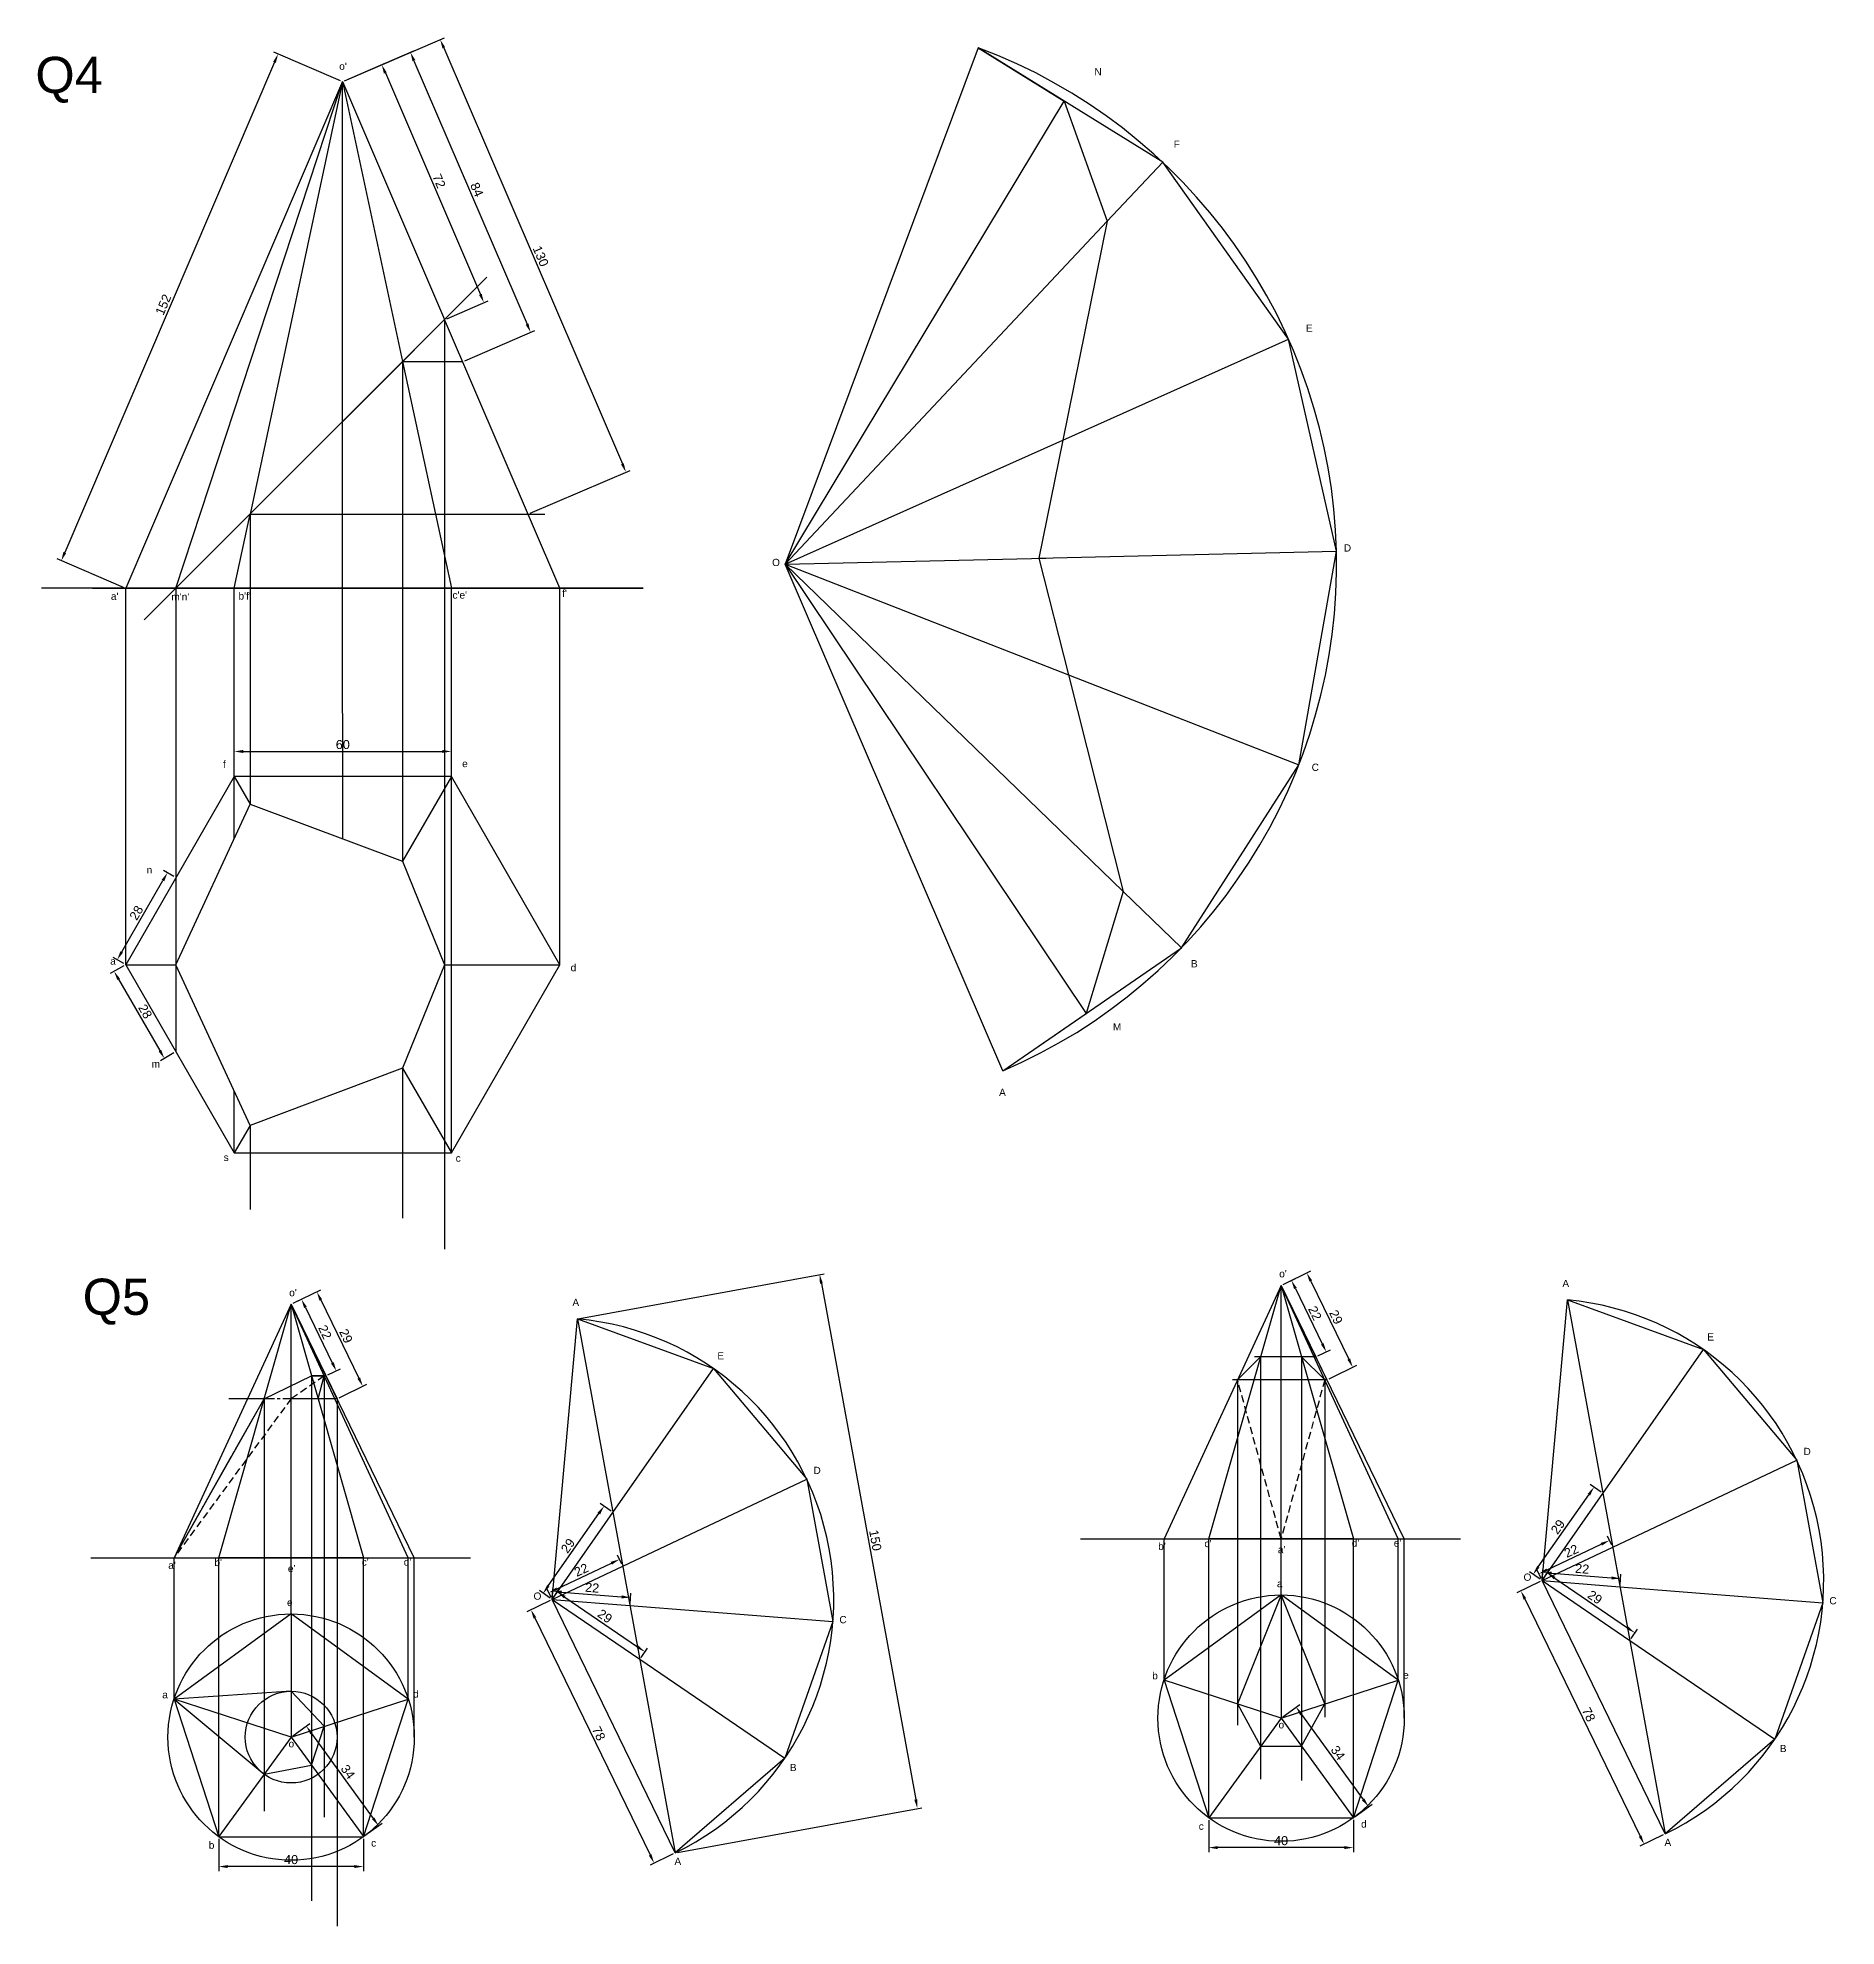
# Model space of a CAD drawing. Header units: millimetres. Extents: x 137 to 7220, y 7466 to 9893.
# Drawn here: x 4106 to 4603, y 8471 to 8993 of the extents above; entities that cross this region are included whole.
import ezdxf

# ---------------------------------------------------------------- set-up
doc = ezdxf.new("R2010")
doc.units = ezdxf.units.MM
doc.header["$PDMODE"] = 35
doc.header["$PDSIZE"] = 3
doc.linetypes.add('JIS_02_2.0', pattern=[3, 2, -1])
doc.linetypes.add('JIS_08_15', pattern=[17.25, 15, -0.75, 0.75, -0.75])
for name, color, linetype in [('Dimensions', 1, 'Continuous'), ('Hidden Line', 50, 'JIS_02_2.0'), ('Projection', 140, 'Continuous'), ('Reference', 4, 'JIS_08_15'), ('Text', 7, 'Continuous')]:
    doc.layers.add(name, color=color, linetype=linetype)
doc.layers.add('Object', color=7, linetype='Continuous', lineweight=30)
doc.styles.get("Standard").update_dxf_attribs({"font": 'arial.ttf'})
doc.dimstyles.new('ISO-25', dxfattribs={"dimtxt": 2.5, "dimasz": 2.5, "dimexe": 1.25, "dimexo": 0.625, "dimtad": 1, "dimdec": 0, "dimtxsty": 'Standard', "dimcen": 2.5, "dimadec": 0, "dimazin": 0, "dimtfac": 1, "dimtdec": 0, "dimtmove": 0, "dimatfit": 3, "dimfxl": 1, "dimarcsym": 0})

# ---------------------------------------------------------------- blocks, each defined once
blk = doc.blocks.new('*D1112')
at = {"layer": 'Defpoints', "color": 0, "transparency": 16777216}
for p in [(4190, 8981.05), (4229.1, 8919.95), (4218.23, 8915.28)]:
    blk.add_point(p, dxfattribs=at)
at = {"layer": 'Dimensions', "color": 0, "lineweight": -2, "transparency": 16777216}
for p, q in [((4190.57, 8981.29), (4202.01, 8986.21)), ((4201.85, 8983.42), (4228.11, 8922.25)), ((4218.81, 8915.53), (4230.24, 8920.44))]:
    blk.add_line(p, q, dxfattribs=at)
at = {"layer": 'Dimensions', "color": 0, "transparency": 16777216}
for points in [[(4202.23, 8983.58), (4201.46, 8983.25), (4200.86, 8985.71)], [(4228.49, 8922.41), (4227.73, 8922.08), (4229.1, 8919.95)]]:
    blk.add_solid(points, dxfattribs=at)
at = {"layer": 'Dimensions', "color": 0, "transparency": 16777216, "insert": (4216.71, 8953.57), "char_height": 2.5, "attachment_point": 5, "rotation": 293.236}
blk.add_mtext('72', dxfattribs=at)
blk = doc.blocks.new('*D1113')
at = {"layer": 'Defpoints', "color": 0, "transparency": 16777216}
for p in [(4190, 8981.05), (4241.99, 8911.75), (4223.21, 8903.69)]:
    blk.add_point(p, dxfattribs=at)
at = {"layer": 'Dimensions', "color": 0, "lineweight": -2, "transparency": 16777216}
for p, q in [((4190.57, 8981.29), (4209.93, 8989.6)), ((4209.76, 8986.81), (4241.01, 8914.05)), ((4223.79, 8903.93), (4243.14, 8912.24))]:
    blk.add_line(p, q, dxfattribs=at)
at = {"layer": 'Dimensions', "color": 0, "transparency": 16777216}
for points in [[(4210.15, 8986.98), (4209.38, 8986.65), (4208.78, 8989.11)], [(4241.39, 8914.21), (4240.62, 8913.88), (4241.99, 8911.75)]]:
    blk.add_solid(points, dxfattribs=at)
at = {"layer": 'Dimensions', "color": 0, "transparency": 16777216, "insert": (4227.13, 8951.18), "char_height": 2.5, "attachment_point": 5, "rotation": 293.236}
blk.add_mtext('84', dxfattribs=at)
blk = doc.blocks.new('*D1039')
at = {"layer": 'Defpoints', "color": 0, "transparency": 16777216}
for p in [(4190, 8981.05), (4268.34, 8873.13), (4241.31, 8861.53)]:
    blk.add_point(p, dxfattribs=at)
at = {"layer": 'Dimensions', "color": 0, "lineweight": -2, "transparency": 16777216}
for p, q in [((4190.57, 8981.29), (4218.17, 8993.14)), ((4218.01, 8990.35), (4267.35, 8875.43)), ((4241.88, 8861.78), (4269.48, 8873.63))]:
    blk.add_line(p, q, dxfattribs=at)
at = {"layer": 'Dimensions', "color": 0, "transparency": 16777216}
for points in [[(4218.39, 8990.52), (4217.62, 8990.19), (4217.02, 8992.65)], [(4267.73, 8875.59), (4266.97, 8875.27), (4268.34, 8873.13)]]:
    blk.add_solid(points, dxfattribs=at)
at = {"layer": 'Dimensions', "color": 0, "transparency": 16777216, "insert": (4244.78, 8932.81), "char_height": 2.5, "attachment_point": 5, "rotation": 293.236}
blk.add_mtext('130', dxfattribs=at)
blk = doc.blocks.new('*D1114')
at = {"layer": 'Defpoints', "color": 0, "transparency": 16777216}
for p in [(4190, 8981.05), (4112.31, 8848.66), (4130.1, 8841.05)]:
    blk.add_point(p, dxfattribs=at)
at = {"layer": 'Dimensions', "color": 0, "lineweight": -2, "transparency": 16777216}
for p, q in [((4171.22, 8986.36), (4113.3, 8850.96)), ((4189.42, 8981.29), (4171.06, 8989.15)), ((4129.53, 8841.29), (4111.17, 8849.15))]:
    blk.add_line(p, q, dxfattribs=at)
at = {"layer": 'Dimensions', "color": 0, "transparency": 16777216}
for points in [[(4170.84, 8986.52), (4171.61, 8986.2), (4172.21, 8988.66)], [(4112.91, 8851.12), (4113.68, 8850.79), (4112.31, 8848.66)]]:
    blk.add_solid(points, dxfattribs=at)
at = {"layer": 'Dimensions', "color": 0, "transparency": 16777216, "insert": (4140.51, 8919.41), "char_height": 2.5, "attachment_point": 5, "rotation": 66.8388}
blk.add_mtext('152', dxfattribs=at)
blk = doc.blocks.new('*D1115')
at = {"layer": 'Defpoints', "color": 0, "transparency": 16777216}
for p in [(4141.65, 8762.47), (4144, 8761.12), (4130.1, 8737.06)]:
    blk.add_point(p, dxfattribs=at)
at = {"layer": 'Dimensions', "color": 0, "lineweight": -2, "transparency": 16777216}
for p, q in [((4129.01, 8740.58), (4140.4, 8760.31)), ((4143.45, 8761.43), (4140.57, 8763.1)), ((4129.56, 8737.37), (4126.67, 8739.04))]:
    blk.add_line(p, q, dxfattribs=at)
at = {"layer": 'Dimensions', "color": 0, "transparency": 16777216}
for points in [[(4140.04, 8760.52), (4140.76, 8760.1), (4141.65, 8762.47)], [(4128.65, 8740.79), (4129.37, 8740.37), (4127.76, 8738.41)]]:
    blk.add_solid(points, dxfattribs=at)
at = {"layer": 'Dimensions', "color": 0, "transparency": 16777216, "insert": (4133.06, 8751.39), "char_height": 2.5, "attachment_point": 5, "rotation": 60}
blk.add_mtext('28', dxfattribs=at)
blk = doc.blocks.new('*D1116')
at = {"layer": 'Defpoints', "color": 0, "transparency": 16777216}
for p in [(4130.1, 8737.06), (4140.8, 8711.15), (4144, 8713)]:
    blk.add_point(p, dxfattribs=at)
at = {"layer": 'Dimensions', "color": 0, "lineweight": -2, "transparency": 16777216}
for p, q in [((4129.56, 8736.74), (4125.82, 8734.58)), ((4128.15, 8733.04), (4139.55, 8713.31)), ((4143.45, 8712.68), (4139.71, 8710.52))]:
    blk.add_line(p, q, dxfattribs=at)
at = {"layer": 'Dimensions', "color": 0, "transparency": 16777216}
for points in [[(4128.51, 8733.25), (4127.79, 8732.84), (4126.9, 8735.21)], [(4139.91, 8713.52), (4139.18, 8713.1), (4140.8, 8711.15)]]:
    blk.add_solid(points, dxfattribs=at)
at = {"layer": 'Dimensions', "color": 0, "transparency": 16777216, "insert": (4135.5, 8724.13), "char_height": 2.5, "attachment_point": 5, "rotation": 300}
blk.add_mtext('28', dxfattribs=at)
blk = doc.blocks.new('*D1117')
at = {"layer": 'Defpoints', "color": 0, "transparency": 16777216}
for p in [(4262.27, 8587.45), (4264.74, 8585.72), (4247.93, 8561.68)]:
    blk.add_point(p, dxfattribs=at)
at = {"layer": 'Dimensions', "color": 0, "lineweight": -2, "transparency": 16777216}
for p, q in [((4264.22, 8586.08), (4261.25, 8588.17)), ((4246.89, 8565.45), (4260.84, 8585.4)), ((4247.42, 8562.04), (4244.44, 8564.12))]:
    blk.add_line(p, q, dxfattribs=at)
at = {"layer": 'Dimensions', "color": 0, "transparency": 16777216}
for points in [[(4260.5, 8585.64), (4261.18, 8585.16), (4262.27, 8587.45)], [(4246.55, 8565.69), (4247.23, 8565.21), (4245.46, 8563.4)]]:
    blk.add_solid(points, dxfattribs=at)
at = {"layer": 'Dimensions', "color": 0, "transparency": 16777216, "insert": (4252.31, 8576.52), "char_height": 2.5, "attachment_point": 5, "rotation": 55.044}
blk.add_mtext('29', dxfattribs=at)
blk = doc.blocks.new('*D1118')
at = {"layer": 'Defpoints', "color": 0, "transparency": 16777216}
for p in [(4266.57, 8572.77), (4267.45, 8570.89), (4247.93, 8561.68)]:
    blk.add_point(p, dxfattribs=at)
at = {"layer": 'Dimensions', "color": 0, "lineweight": -2, "transparency": 16777216}
for p, q in [((4267.19, 8571.46), (4266.03, 8573.9)), ((4249.3, 8564.62), (4264.3, 8571.7)), ((4247.66, 8562.24), (4246.51, 8564.69))]:
    blk.add_line(p, q, dxfattribs=at)
at = {"layer": 'Dimensions', "color": 0, "transparency": 16777216}
for points in [[(4264.13, 8572.08), (4264.48, 8571.33), (4266.57, 8572.77)], [(4249.12, 8565), (4249.48, 8564.25), (4247.04, 8563.56)]]:
    blk.add_solid(points, dxfattribs=at)
at = {"layer": 'Dimensions', "color": 0, "transparency": 16777216, "insert": (4256, 8569.86), "char_height": 2.5, "attachment_point": 5, "rotation": 25.264}
blk.add_mtext('22', dxfattribs=at)
blk = doc.blocks.new('*D1040')
at = {"layer": 'Defpoints', "color": 0, "transparency": 16777216}
for p in [(4269.63, 8562.21), (4247.93, 8561.68), (4269.45, 8559.98)]:
    blk.add_point(p, dxfattribs=at)
at = {"layer": 'Dimensions', "color": 0, "lineweight": -2, "transparency": 16777216}
for p, q in [((4247.98, 8562.3), (4248.2, 8565.15)), ((4250.6, 8563.71), (4267.13, 8562.4)), ((4269.5, 8560.6), (4269.72, 8563.45))]:
    blk.add_line(p, q, dxfattribs=at)
at = {"layer": 'Dimensions', "color": 0, "transparency": 16777216}
for points in [[(4250.63, 8564.12), (4250.56, 8563.29), (4248.1, 8563.91)], [(4267.17, 8562.82), (4267.1, 8561.99), (4269.63, 8562.21)]]:
    blk.add_solid(points, dxfattribs=at)
at = {"layer": 'Dimensions', "color": 0, "transparency": 16777216, "insert": (4259.01, 8564.93), "char_height": 2.5, "attachment_point": 5, "rotation": 355.4839}
blk.add_mtext('22', dxfattribs=at)
blk = doc.blocks.new('*D1119')
at = {"layer": 'Defpoints', "color": 0, "transparency": 16777216}
for p in [(4247.93, 8561.68), (4273.58, 8547.22), (4272.17, 8545.15)]:
    blk.add_point(p, dxfattribs=at)
at = {"layer": 'Dimensions', "color": 0, "lineweight": -2, "transparency": 16777216}
for p, q in [((4248.28, 8562.2), (4250.05, 8564.79)), ((4251.41, 8562.35), (4271.52, 8548.63)), ((4272.52, 8545.66), (4274.29, 8548.26))]:
    blk.add_line(p, q, dxfattribs=at)
at = {"layer": 'Dimensions', "color": 0, "transparency": 16777216}
for points in [[(4251.64, 8562.69), (4251.18, 8562), (4249.34, 8563.76)], [(4271.75, 8548.98), (4271.28, 8548.29), (4273.58, 8547.22)]]:
    blk.add_solid(points, dxfattribs=at)
at = {"layer": 'Dimensions', "color": 0, "transparency": 16777216, "insert": (4262.53, 8557.06), "char_height": 2.5, "attachment_point": 5, "rotation": 325.7038}
blk.add_mtext('29', dxfattribs=at)
blk = doc.blocks.new('*D1120')
at = {"layer": 'Defpoints', "color": 0, "transparency": 16777216}
for p in [(4247.93, 8561.68), (4276.11, 8488.84), (4281.95, 8491.68)]:
    blk.add_point(p, dxfattribs=at)
at = {"layer": 'Dimensions', "color": 0, "lineweight": -2, "transparency": 16777216}
for p, q in [((4247.37, 8561.41), (4240.96, 8558.29)), ((4243.18, 8556.59), (4275.02, 8491.09)), ((4281.39, 8491.41), (4274.99, 8488.29))]:
    blk.add_line(p, q, dxfattribs=at)
at = {"layer": 'Dimensions', "color": 0, "transparency": 16777216}
for points in [[(4243.55, 8556.77), (4242.8, 8556.41), (4242.09, 8558.84)], [(4275.39, 8491.27), (4274.65, 8490.91), (4276.11, 8488.84)]]:
    blk.add_solid(points, dxfattribs=at)
at = {"layer": 'Dimensions', "color": 0, "transparency": 16777216, "insert": (4260.81, 8524.67), "char_height": 2.5, "attachment_point": 5, "rotation": 295.9237}
blk.add_mtext('78', dxfattribs=at)
blk = doc.blocks.new('*D1088')
at = {"layer": 'Defpoints', "color": 0, "transparency": 16777216}
for p in [(4220.1, 8795.97), (4160.1, 8789.02), (4220.1, 8789.02)]:
    blk.add_point(p, dxfattribs=at)
at = {"layer": 'Dimensions', "color": 0, "lineweight": -2, "transparency": 16777216}
for p, q in [((4160.1, 8789.64), (4160.1, 8797.22)), ((4220.1, 8789.64), (4220.1, 8797.22)), ((4162.6, 8795.97), (4217.6, 8795.97))]:
    blk.add_line(p, q, dxfattribs=at)
at = {"layer": 'Dimensions', "color": 0, "transparency": 16777216}
for points in [[(4162.6, 8796.39), (4162.6, 8795.55), (4160.1, 8795.97)], [(4217.6, 8796.39), (4217.6, 8795.55), (4220.1, 8795.97)]]:
    blk.add_solid(points, dxfattribs=at)
at = {"layer": 'Dimensions', "color": 0, "transparency": 16777216, "insert": (4190.1, 8797.87), "char_height": 2.5, "attachment_point": 5}
blk.add_mtext('60', dxfattribs=at)
blk = doc.blocks.new('*D1089')
at = {"layer": 'Defpoints', "color": 0, "transparency": 16777216}
for p in [(4155.82, 8496.13), (4195.81, 8496.15), (4155.82, 8487.89)]:
    blk.add_point(p, dxfattribs=at)
at = {"layer": 'Dimensions', "color": 0, "lineweight": -2, "transparency": 16777216}
for p, q in [((4155.82, 8495.51), (4155.82, 8486.64)), ((4195.81, 8495.53), (4195.81, 8486.64)), ((4193.31, 8487.89), (4158.32, 8487.89))]:
    blk.add_line(p, q, dxfattribs=at)
at = {"layer": 'Dimensions', "color": 0, "transparency": 16777216}
for points in [[(4158.32, 8488.31), (4158.32, 8487.48), (4155.82, 8487.89)], [(4193.31, 8488.31), (4193.31, 8487.48), (4195.81, 8487.89)]]:
    blk.add_solid(points, dxfattribs=at)
at = {"layer": 'Dimensions', "color": 0, "transparency": 16777216, "insert": (4175.81, 8489.8), "char_height": 2.5, "attachment_point": 5}
blk.add_mtext('40', dxfattribs=at)
blk = doc.blocks.new('*D1090')
at = {"layer": 'Defpoints', "color": 0, "transparency": 16777216}
for p in [(4175.82, 8523.66), (4199.97, 8499.18), (4195.81, 8496.15)]:
    blk.add_point(p, dxfattribs=at)
at = {"layer": 'Dimensions', "color": 0, "lineweight": -2, "transparency": 16777216}
for p, q in [((4176.33, 8524.03), (4180.99, 8527.42)), ((4181.45, 8524.66), (4198.5, 8501.2)), ((4196.31, 8496.52), (4200.98, 8499.91))]:
    blk.add_line(p, q, dxfattribs=at)
at = {"layer": 'Dimensions', "color": 0, "transparency": 16777216}
for points in [[(4181.79, 8524.91), (4181.12, 8524.42), (4179.98, 8526.69)], [(4198.84, 8501.45), (4198.16, 8500.96), (4199.97, 8499.18)]]:
    blk.add_solid(points, dxfattribs=at)
at = {"layer": 'Dimensions', "color": 0, "transparency": 16777216, "insert": (4191.51, 8514.05), "char_height": 2.5, "attachment_point": 5, "rotation": 306}
blk.add_mtext('34', dxfattribs=at)
blk = doc.blocks.new('*D1091')
at = {"layer": 'Defpoints', "color": 0, "transparency": 16777216}
for p in [(4175.82, 8643.23), (4188.3, 8624.83), (4185.44, 8623.44)]:
    blk.add_point(p, dxfattribs=at)
at = {"layer": 'Dimensions', "color": 0, "lineweight": -2, "transparency": 16777216}
for p, q in [((4176.38, 8643.5), (4179.8, 8645.16)), ((4179.77, 8642.37), (4187.2, 8627.08)), ((4186, 8623.71), (4189.42, 8625.38))]:
    blk.add_line(p, q, dxfattribs=at)
at = {"layer": 'Dimensions', "color": 0, "transparency": 16777216}
for points in [[(4180.15, 8642.55), (4179.4, 8642.18), (4178.68, 8644.61)], [(4187.58, 8627.26), (4186.83, 8626.89), (4188.3, 8624.83)]]:
    blk.add_solid(points, dxfattribs=at)
at = {"layer": 'Dimensions', "color": 0, "transparency": 16777216, "insert": (4185.18, 8635.54), "char_height": 2.5, "attachment_point": 5, "rotation": 295.9237}
blk.add_mtext('22', dxfattribs=at)
blk = doc.blocks.new('*D1092')
at = {"layer": 'Defpoints', "color": 0, "transparency": 16777216}
for p in [(4175.82, 8643.23), (4195.6, 8620.6), (4188.5, 8617.14)]:
    blk.add_point(p, dxfattribs=at)
at = {"layer": 'Dimensions', "color": 0, "lineweight": -2, "transparency": 16777216}
for p, q in [((4176.38, 8643.5), (4184.05, 8647.22)), ((4184.01, 8644.43), (4194.51, 8622.84)), ((4189.06, 8617.42), (4196.72, 8621.14))]:
    blk.add_line(p, q, dxfattribs=at)
at = {"layer": 'Dimensions', "color": 0, "transparency": 16777216}
for points in [[(4184.39, 8644.61), (4183.64, 8644.25), (4182.92, 8646.68)], [(4194.88, 8623.03), (4194.13, 8622.66), (4195.6, 8620.6)]]:
    blk.add_solid(points, dxfattribs=at)
at = {"layer": 'Dimensions', "color": 0, "transparency": 16777216, "insert": (4190.97, 8634.47), "char_height": 2.5, "attachment_point": 5, "rotation": 295.9237}
blk.add_mtext('29', dxfattribs=at)
blk = doc.blocks.new('*D1075')
at = {"layer": 'Defpoints', "color": 0, "transparency": 16777216}
for p in [(4535.83, 8592.68), (4538.29, 8590.96), (4521.48, 8566.91)]:
    blk.add_point(p, dxfattribs=at)
at = {"layer": 'Dimensions', "color": 0, "lineweight": -2, "transparency": 16777216}
for p, q in [((4537.78, 8591.32), (4534.8, 8593.4)), ((4520.45, 8570.69), (4534.39, 8590.63)), ((4520.97, 8567.27), (4517.99, 8569.35))]:
    blk.add_line(p, q, dxfattribs=at)
at = {"layer": 'Dimensions', "color": 0, "transparency": 16777216}
for points in [[(4534.05, 8590.87), (4534.74, 8590.39), (4535.83, 8592.68)], [(4520.11, 8570.92), (4520.79, 8570.45), (4519.02, 8568.64)]]:
    blk.add_solid(points, dxfattribs=at)
at = {"layer": 'Dimensions', "color": 0, "transparency": 16777216, "insert": (4525.86, 8581.75), "char_height": 2.5, "attachment_point": 5, "rotation": 55.044}
blk.add_mtext('29', dxfattribs=at)
blk = doc.blocks.new('*D1076')
at = {"layer": 'Defpoints', "color": 0, "transparency": 16777216}
for p in [(4540.12, 8578), (4541.01, 8576.13), (4521.48, 8566.91)]:
    blk.add_point(p, dxfattribs=at)
at = {"layer": 'Dimensions', "color": 0, "lineweight": -2, "transparency": 16777216}
for p, q in [((4540.74, 8576.69), (4539.59, 8579.13)), ((4522.86, 8569.86), (4537.86, 8576.94)), ((4521.22, 8567.48), (4520.06, 8569.92))]:
    blk.add_line(p, q, dxfattribs=at)
at = {"layer": 'Dimensions', "color": 0, "transparency": 16777216}
for points in [[(4537.68, 8577.31), (4538.04, 8576.56), (4540.12, 8578)], [(4522.68, 8570.23), (4523.04, 8569.48), (4520.6, 8568.79)]]:
    blk.add_solid(points, dxfattribs=at)
at = {"layer": 'Dimensions', "color": 0, "transparency": 16777216, "insert": (4529.56, 8575.1), "char_height": 2.5, "attachment_point": 5, "rotation": 25.264}
blk.add_mtext('22', dxfattribs=at)
blk = doc.blocks.new('*D1036')
at = {"layer": 'Defpoints', "color": 0, "transparency": 16777216}
for p in [(4543.18, 8567.44), (4521.48, 8566.91), (4543.01, 8565.21)]:
    blk.add_point(p, dxfattribs=at)
at = {"layer": 'Dimensions', "color": 0, "lineweight": -2, "transparency": 16777216}
for p, q in [((4521.53, 8567.53), (4521.76, 8570.38)), ((4524.15, 8568.94), (4540.69, 8567.64)), ((4543.06, 8565.83), (4543.28, 8568.68))]:
    blk.add_line(p, q, dxfattribs=at)
at = {"layer": 'Dimensions', "color": 0, "transparency": 16777216}
for points in [[(4524.18, 8569.36), (4524.12, 8568.53), (4521.66, 8569.14)], [(4540.72, 8568.05), (4540.66, 8567.22), (4543.18, 8567.44)]]:
    blk.add_solid(points, dxfattribs=at)
at = {"layer": 'Dimensions', "color": 0, "transparency": 16777216, "insert": (4532.57, 8570.16), "char_height": 2.5, "attachment_point": 5, "rotation": 355.4839}
blk.add_mtext('22', dxfattribs=at)
blk = doc.blocks.new('*D1077')
at = {"layer": 'Defpoints', "color": 0, "transparency": 16777216}
for p in [(4521.48, 8566.91), (4547.14, 8552.46), (4545.72, 8550.38)]:
    blk.add_point(p, dxfattribs=at)
at = {"layer": 'Dimensions', "color": 0, "lineweight": -2, "transparency": 16777216}
for p, q in [((4521.84, 8567.43), (4523.61, 8570.02)), ((4524.97, 8567.58), (4545.07, 8553.87)), ((4546.07, 8550.9), (4547.84, 8553.49))]:
    blk.add_line(p, q, dxfattribs=at)
at = {"layer": 'Dimensions', "color": 0, "transparency": 16777216}
for points in [[(4525.2, 8567.93), (4524.73, 8567.24), (4522.9, 8568.99)], [(4545.31, 8554.21), (4544.84, 8553.52), (4547.14, 8552.46)]]:
    blk.add_solid(points, dxfattribs=at)
at = {"layer": 'Dimensions', "color": 0, "transparency": 16777216, "insert": (4536.09, 8562.29), "char_height": 2.5, "attachment_point": 5, "rotation": 325.7038}
blk.add_mtext('29', dxfattribs=at)
blk = doc.blocks.new('*D1078')
at = {"layer": 'Defpoints', "color": 0, "transparency": 16777216}
for p in [(4521.48, 8566.91), (4549.67, 8494.07), (4555.51, 8496.91)]:
    blk.add_point(p, dxfattribs=at)
at = {"layer": 'Dimensions', "color": 0, "lineweight": -2, "transparency": 16777216}
for p, q in [((4520.92, 8566.64), (4514.52, 8563.53)), ((4516.74, 8561.82), (4548.58, 8496.32)), ((4554.95, 8496.64), (4548.54, 8493.53))]:
    blk.add_line(p, q, dxfattribs=at)
at = {"layer": 'Dimensions', "color": 0, "transparency": 16777216}
for points in [[(4517.11, 8562.01), (4516.36, 8561.64), (4515.64, 8564.07)], [(4548.95, 8496.5), (4548.2, 8496.14), (4549.67, 8494.07)]]:
    blk.add_solid(points, dxfattribs=at)
at = {"layer": 'Dimensions', "color": 0, "transparency": 16777216, "insert": (4534.37, 8529.9), "char_height": 2.5, "attachment_point": 5, "rotation": 295.9237}
blk.add_mtext('78', dxfattribs=at)
blk = doc.blocks.new('*D1079')
at = {"layer": 'Defpoints', "color": 0, "transparency": 16777216}
for p in [(4429.38, 8501.37), (4469.36, 8501.39), (4429.38, 8493.13)]:
    blk.add_point(p, dxfattribs=at)
at = {"layer": 'Dimensions', "color": 0, "lineweight": -2, "transparency": 16777216}
for p, q in [((4429.38, 8500.74), (4429.38, 8491.88)), ((4469.36, 8500.76), (4469.36, 8491.88)), ((4466.86, 8493.13), (4431.88, 8493.13))]:
    blk.add_line(p, q, dxfattribs=at)
at = {"layer": 'Dimensions', "color": 0, "transparency": 16777216}
for points in [[(4431.88, 8493.54), (4431.88, 8492.71), (4429.38, 8493.13)], [(4466.86, 8493.54), (4466.86, 8492.71), (4469.36, 8493.13)]]:
    blk.add_solid(points, dxfattribs=at)
at = {"layer": 'Dimensions', "color": 0, "transparency": 16777216, "insert": (4449.37, 8495.03), "char_height": 2.5, "attachment_point": 5}
blk.add_mtext('40', dxfattribs=at)
blk = doc.blocks.new('*D1080')
at = {"layer": 'Defpoints', "color": 0, "transparency": 16777216}
for p in [(4449.38, 8528.89), (4473.52, 8504.41), (4469.36, 8501.39)]:
    blk.add_point(p, dxfattribs=at)
at = {"layer": 'Dimensions', "color": 0, "lineweight": -2, "transparency": 16777216}
for p, q in [((4449.88, 8529.26), (4454.55, 8532.65)), ((4455.01, 8529.9), (4472.06, 8506.43)), ((4469.87, 8501.75), (4474.54, 8505.15))]:
    blk.add_line(p, q, dxfattribs=at)
at = {"layer": 'Dimensions', "color": 0, "transparency": 16777216}
for points in [[(4455.35, 8530.14), (4454.67, 8529.65), (4453.54, 8531.92)], [(4472.39, 8506.68), (4471.72, 8506.19), (4473.52, 8504.41)]]:
    blk.add_solid(points, dxfattribs=at)
at = {"layer": 'Dimensions', "color": 0, "transparency": 16777216, "insert": (4465.07, 8519.28), "char_height": 2.5, "attachment_point": 5, "rotation": 306}
blk.add_mtext('34', dxfattribs=at)
blk = doc.blocks.new('*D1081')
at = {"layer": 'Defpoints', "color": 0, "transparency": 16777216}
for p in [(4449.38, 8648.46), (4461.85, 8630.06), (4458.99, 8628.67)]:
    blk.add_point(p, dxfattribs=at)
at = {"layer": 'Dimensions', "color": 0, "lineweight": -2, "transparency": 16777216}
for p, q in [((4449.94, 8648.73), (4453.36, 8650.39)), ((4453.33, 8647.6), (4460.76, 8632.31)), ((4459.56, 8628.95), (4462.98, 8630.61))]:
    blk.add_line(p, q, dxfattribs=at)
at = {"layer": 'Dimensions', "color": 0, "transparency": 16777216}
for points in [[(4453.7, 8647.78), (4452.95, 8647.42), (4452.23, 8649.85)], [(4461.13, 8632.49), (4460.38, 8632.13), (4461.85, 8630.06)]]:
    blk.add_solid(points, dxfattribs=at)
at = {"layer": 'Dimensions', "color": 0, "transparency": 16777216, "insert": (4458.73, 8640.78), "char_height": 2.5, "attachment_point": 5, "rotation": 295.9237}
blk.add_mtext('22', dxfattribs=at)
blk = doc.blocks.new('*D1037')
at = {"layer": 'Defpoints', "color": 0, "transparency": 16777216}
for p in [(4449.38, 8648.46), (4469.16, 8625.83), (4462.05, 8622.38)]:
    blk.add_point(p, dxfattribs=at)
at = {"layer": 'Dimensions', "color": 0, "lineweight": -2, "transparency": 16777216}
for p, q in [((4449.94, 8648.73), (4457.6, 8652.46)), ((4457.57, 8649.66), (4468.06, 8628.08)), ((4462.62, 8622.65), (4470.28, 8626.38))]:
    blk.add_line(p, q, dxfattribs=at)
at = {"layer": 'Dimensions', "color": 0, "transparency": 16777216}
for points in [[(4457.95, 8649.84), (4457.2, 8649.48), (4456.48, 8651.91)], [(4468.44, 8628.26), (4467.69, 8627.9), (4469.16, 8625.83)]]:
    blk.add_solid(points, dxfattribs=at)
at = {"layer": 'Dimensions', "color": 0, "transparency": 16777216, "insert": (4464.53, 8639.7), "char_height": 2.5, "attachment_point": 5, "rotation": 295.9237}
blk.add_mtext('29', dxfattribs=at)
blk = doc.blocks.new('*D1126')
at = {"layer": 'Defpoints', "color": 0, "transparency": 16777216}
for p in [(4254.95, 8639.19), (4348.88, 8503.93), (4281.95, 8491.68)]:
    blk.add_point(p, dxfattribs=at)
at = {"layer": 'Dimensions', "color": 0, "lineweight": -2, "transparency": 16777216}
for p, q in [((4255.56, 8639.31), (4323.11, 8651.67)), ((4322.33, 8648.99), (4348.43, 8506.39)), ((4282.57, 8491.79), (4350.11, 8504.16))]:
    blk.add_line(p, q, dxfattribs=at)
at = {"layer": 'Dimensions', "color": 0, "transparency": 16777216}
for points in [[(4322.74, 8649.06), (4321.92, 8648.91), (4321.88, 8651.45)], [(4348.84, 8506.47), (4348.02, 8506.32), (4348.88, 8503.93)]]:
    blk.add_solid(points, dxfattribs=at)
at = {"layer": 'Dimensions', "color": 0, "transparency": 16777216, "insert": (4337.25, 8578.03), "char_height": 2.5, "attachment_point": 5, "rotation": 280.3739}
blk.add_mtext('150', dxfattribs=at)

msp = doc.modelspace()

# ---------------------------------------------------------------- linework, layer by layer
at = {"layer": 'Hidden Line'}
for p, q in [((4184.968, 8623.44), (4175.821, 8617.144)), ((4449.377, 8578.459), (4437.319, 8622.377)), ((4461.434, 8622.377), (4449.377, 8578.459)), ((4175.821, 8617.144), (4143.46, 8573.226))]:
    msp.add_line(p, q, dxfattribs=at)
at = {"layer": 'Object'}
for p, q in [((4416.646, 8958.745), (4365.679, 8990.405)), ((4365.679, 8990.405), (4389.463, 8975.63)), ((4389.463, 8975.63), (4401.339, 8942.447)), ((4401.339, 8942.447), (4416.646, 8958.745)), ((4451.437, 8909.861), (4416.646, 8958.745)), ((4401.339, 8942.447), (4389.029, 8881.966)), ((4229.909, 8926.961), (4135.246, 8832.299)), ((4189.996, 8887.048), (4229.909, 8926.961)), ((4250.104, 8841.048), (4218.231, 8915.284)), ((4389.029, 8881.966), (4451.437, 8909.861)), ((4464.656, 8851.336), (4451.437, 8909.861)), ((4206.633, 8903.686), (4220.104, 8841.048)), ((4206.633, 8903.686), (4223.211, 8903.686)), ((4189.996, 8841.048), (4189.996, 8887.048)), ((4389.029, 8881.966), (4382.394, 8849.366)), ((4160.104, 8841.048), (4164.477, 8861.529)), ((4164.477, 8861.529), (4245.956, 8861.529)), ((4382.394, 8849.366), (4464.656, 8851.336)), ((4382.394, 8849.366), (4390.582, 8817.12)), ((4454.254, 8792.244), (4464.656, 8851.336)), ((4273.11, 8841.048), (4106.881, 8841.048)), ((4120.942, 8841.048), (4273.11, 8841.048)), ((4130.104, 8841.048), (4160.104, 8841.048)), ((4130.104, 8841.048), (4250.104, 8841.048)), ((4220.104, 8841.048), (4160.104, 8841.048)), ((4390.582, 8817.12), (4405.774, 8757.297)), ((4390.582, 8817.12), (4454.254, 8792.244)), ((4421.843, 8741.751), (4454.254, 8792.244)), ((4160.104, 8789.018), (4164.477, 8781.444)), ((4220.104, 8789.018), (4206.633, 8765.686)), ((4143.996, 8737.057), (4164.477, 8781.444)), ((4164.477, 8781.444), (4206.633, 8765.686)), ((4206.633, 8765.686), (4218.231, 8737.057)), ((4405.774, 8757.297), (4395.5, 8723.584)), ((4405.774, 8757.297), (4421.843, 8741.751)), ((4372.45, 8707.688), (4421.843, 8741.751)), ((4130.104, 8737.057), (4143.996, 8737.057)), ((4164.477, 8692.669), (4143.996, 8737.057)), ((4218.231, 8737.057), (4206.633, 8708.427)), ((4218.231, 8737.057), (4250.104, 8737.057)), ((4372.45, 8707.688), (4395.5, 8723.584)), ((4206.633, 8708.427), (4164.477, 8692.669)), ((4206.633, 8708.427), (4220.104, 8685.095)), ((4164.477, 8692.669), (4160.104, 8685.095)), ((4449.377, 8648.459), (4417.016, 8578.459)), ((4429.377, 8578.459), (4449.377, 8648.459)), ((4449.377, 8578.459), (4449.377, 8648.459)), ((4481.738, 8578.459), (4449.377, 8648.459)), ((4449.377, 8648.459), (4469.377, 8578.459)), ((4449.377, 8648.459), (4458.995, 8628.673)), ((4449.377, 8648.459), (4462.055, 8622.377)), ((4449.377, 8648.459), (4458.995, 8628.673)), ((4175.821, 8643.226), (4143.46, 8573.226)), ((4155.821, 8573.226), (4175.821, 8643.226)), ((4175.821, 8573.226), (4175.821, 8643.226)), ((4208.181, 8573.226), (4175.821, 8643.226)), ((4175.821, 8643.226), (4195.821, 8573.226)), ((4175.821, 8643.226), (4185.438, 8623.44)), ((4521.484, 8566.912), (4528.505, 8644.426)), ((4528.505, 8644.426), (4566.077, 8630.702)), ((4528.505, 8644.426), (4555.51, 8496.912)), ((4247.927, 8561.679), (4254.949, 8639.193)), ((4254.949, 8639.193), (4292.521, 8625.469)), ((4254.949, 8639.193), (4281.953, 8491.679)), ((4538.293, 8590.958), (4566.077, 8630.702)), ((4566.077, 8630.702), (4591.871, 8600.13)), ((4264.737, 8585.725), (4292.521, 8625.469)), ((4292.521, 8625.469), (4318.315, 8594.896)), ((4443.724, 8628.673), (4437.319, 8622.377)), ((4458.995, 8628.673), (4442.011, 8628.673)), ((4455.03, 8628.673), (4443.724, 8628.673)), ((4461.434, 8622.377), (4455.03, 8628.673)), ((4185.438, 8623.44), (4181.474, 8623.44)), ((4183.273, 8617.144), (4184.968, 8623.44)), ((4461.057, 8622.377), (4435.94, 8622.377)), ((4462.055, 8622.377), (4461.057, 8622.377)), ((4143.46, 8573.226), (4168.369, 8617.144)), ((4541.008, 8576.126), (4591.871, 8600.13)), ((4591.871, 8600.13), (4599.074, 8560.783)), ((4267.452, 8570.893), (4318.315, 8594.896)), ((4318.315, 8594.896), (4325.517, 8555.55)), ((4521.484, 8566.912), (4538.293, 8590.958)), ((4247.927, 8561.679), (4264.737, 8585.725)), ((4393.985, 8578.459), (4498.939, 8578.459)), ((4417.016, 8578.459), (4481.738, 8578.459)), ((4469.377, 8578.459), (4429.377, 8578.459)), ((4120.428, 8573.226), (4225.382, 8573.226)), ((4143.46, 8573.226), (4208.181, 8573.226)), ((4195.821, 8573.226), (4155.821, 8573.226)), ((4521.484, 8566.912), (4541.008, 8576.126)), ((4247.927, 8561.679), (4267.452, 8570.893)), ((4449.377, 8562.92), (4437.319, 8532.811)), ((4449.377, 8562.92), (4449.377, 8528.894)), ((4461.434, 8532.811), (4449.377, 8562.92)), ((4555.51, 8496.912), (4521.484, 8566.912)), ((4521.484, 8566.912), (4543.006, 8565.212)), ((4521.484, 8566.912), (4545.722, 8550.38)), ((4543.006, 8565.212), (4599.074, 8560.783)), ((4175.821, 8557.687), (4175.821, 8523.661)), ((4281.953, 8491.679), (4247.927, 8561.679)), ((4247.927, 8561.679), (4269.45, 8559.979)), ((4247.927, 8561.679), (4272.165, 8545.147)), ((4269.45, 8559.979), (4325.517, 8555.55)), ((4599.074, 8560.783), (4585.783, 8523.056)), ((4325.517, 8555.55), (4312.227, 8517.823)), ((4545.722, 8550.38), (4585.783, 8523.056)), ((4272.165, 8545.147), (4312.227, 8517.823)), ((4175.821, 8536.339), (4143.485, 8534.167)), ((4184.968, 8526.633), (4175.821, 8536.339)), ((4449.377, 8528.894), (4417.041, 8539.4)), ((4449.377, 8528.894), (4481.738, 8539.408)), ((4175.821, 8523.661), (4143.485, 8534.167)), ((4143.485, 8534.167), (4168.369, 8513.404)), ((4175.821, 8523.661), (4208.181, 8534.175)), ((4437.319, 8532.811), (4443.724, 8521.113)), ((4455.03, 8521.113), (4461.434, 8532.811)), ((4181.474, 8515.88), (4184.968, 8526.633)), ((4449.377, 8528.894), (4429.392, 8501.387)), ((4449.377, 8528.894), (4469.362, 8501.387)), ((4175.821, 8523.661), (4155.836, 8496.154)), ((4175.821, 8523.661), (4195.805, 8496.154)), ((4443.724, 8521.113), (4455.03, 8521.113)), ((4585.783, 8523.056), (4555.51, 8496.912)), ((4168.369, 8513.404), (4181.474, 8515.88)), ((4312.227, 8517.823), (4281.953, 8491.679))]:
    msp.add_line(p, q, dxfattribs=at)
for points in [[(4220.104, 8789.018), (4160.104, 8789.018), (4130.104, 8737.057), (4160.104, 8685.095), (4220.104, 8685.095), (4250.104, 8737.057)], [(4429.377, 8501.366), (4469.377, 8501.366), (4481.738, 8539.408), (4449.377, 8562.92), (4417.016, 8539.408)], [(4155.821, 8496.133), (4195.821, 8496.133), (4208.181, 8534.175), (4175.821, 8557.687), (4143.46, 8534.175)]]:
    msp.add_lwpolyline(points, close=True, dxfattribs=at)
for centre, radius, start, end in [((4312.342, 8847.688), 152.358, 293.23596, 69.50801), ((4521.484, 8566.912), 77.832, 295.92375, 84.82412), ((4247.927, 8561.679), 77.832, 295.92375, 84.82412)]:
    msp.add_arc(centre, radius, start, end, dxfattribs=at)
at = {"layer": 'Projection'}
for p, q in [((4365.679, 8990.405), (4312.342, 8847.688)), ((4189.996, 8981.048), (4130.104, 8841.048)), ((4143.996, 8841.048), (4189.996, 8981.048)), ((4189.996, 8981.048), (4164.477, 8861.529)), ((4189.996, 8887.048), (4189.996, 8981.048)), ((4189.996, 8981.048), (4218.231, 8915.284)), ((4189.996, 8981.048), (4206.633, 8903.686)), ((4312.342, 8847.688), (4389.463, 8975.63)), ((4312.342, 8847.688), (4401.339, 8942.447)), ((4218.231, 8915.284), (4218.231, 8658.431)), ((4206.633, 8903.686), (4206.633, 8765.686)), ((4312.342, 8847.688), (4389.029, 8881.966)), ((4164.477, 8861.529), (4164.477, 8781.444)), ((4312.342, 8847.688), (4384.321, 8849.412)), ((4372.45, 8707.688), (4312.342, 8847.688)), ((4312.342, 8847.688), (4395.5, 8723.584)), ((4312.342, 8847.688), (4405.774, 8757.297)), ((4312.342, 8847.688), (4390.582, 8817.12)), ((4130.104, 8737.057), (4130.104, 8841.048)), ((4143.996, 8841.048), (4143.996, 8712.995)), ((4160.104, 8771.967), (4160.104, 8841.048)), ((4190.068, 8771.878), (4189.996, 8841.048)), ((4220.104, 8685.095), (4220.104, 8841.048)), ((4250.104, 8737.057), (4250.104, 8841.048)), ((4206.633, 8708.427), (4206.633, 8667.046)), ((4160.104, 8685.095), (4160.104, 8702.147)), ((4164.477, 8692.669), (4164.477, 8669.376)), ((4483.403, 8578.459), (4449.377, 8648.459)), ((4449.377, 8648.459), (4462.055, 8622.377)), ((4209.847, 8573.226), (4175.821, 8643.226)), ((4175.821, 8643.226), (4188.499, 8617.144)), ((4443.724, 8628.673), (4443.724, 8512.056)), ((4455.03, 8628.673), (4455.03, 8511.683)), ((4181.474, 8623.44), (4181.474, 8478.406)), ((4184.968, 8623.44), (4184.968, 8501.544)), ((4437.319, 8622.377), (4437.319, 8526.957)), ((4461.434, 8622.377), (4461.434, 8529.193)), ((4462.055, 8622.377), (4462.055, 8622.377)), ((4168.369, 8617.144), (4168.369, 8503.19)), ((4188.499, 8617.144), (4188.499, 8617.144)), ((4188.499, 8617.144), (4188.499, 8471.406)), ((4417.016, 8539.408), (4417.016, 8578.459)), ((4429.377, 8501.366), (4429.377, 8578.459)), ((4449.377, 8562.92), (4449.377, 8578.459)), ((4469.377, 8501.366), (4469.377, 8578.459)), ((4481.738, 8539.408), (4481.738, 8578.459)), ((4483.403, 8528.894), (4483.403, 8578.459)), ((4143.46, 8534.175), (4143.46, 8573.226)), ((4155.821, 8496.133), (4155.821, 8573.226)), ((4175.821, 8557.687), (4175.821, 8573.226)), ((4195.821, 8496.133), (4195.821, 8573.226)), ((4208.181, 8534.175), (4208.181, 8573.226)), ((4209.847, 8523.661), (4209.847, 8573.226))]:
    msp.add_line(p, q, dxfattribs=at)
for centre, radius in [((4449.377, 8528.894), 34.026), ((4175.821, 8523.661), 34.026), ((4175.821, 8523.661), 12.678)]:
    msp.add_circle(centre, radius, dxfattribs=at)
at = {"layer": 'Reference'}
for p, q in [((4168.369, 8617.144), (4181.474, 8623.44)), ((4181.474, 8623.44), (4184.968, 8623.44)), ((4143.46, 8573.226), (4168.369, 8617.144)), ((4188.499, 8617.144), (4158.617, 8617.144))]:
    msp.add_line(p, q, dxfattribs=at)

# ---------------------------------------------------------------- texts
at = {"layer": 'Text'}
for s, height, p in [('Q4', 10, (4105.146, 8977.883)), ("o'", 2, (4189.111, 8984.272)), ('N', 2, (4397.793, 8982.753)), ('F', 2, (4419.701, 8962.762)), ('E', 2, (4456.226, 8911.909)), ('O', 2, (4308.719, 8847.19)), ('D', 2, (4466.698, 8851.196)), ("a'", 2, (4126.013, 8837.854)), ("m'n'", 2, (4142.716, 8837.699)), ("b'f'", 2, (4161.276, 8837.931)), ("c'e'", 2, (4220.406, 8838.188)), ("f'", 2, (4250.695, 8838.685)), ('f', 2, (4156.988, 8791.433)), ('e', 2, (4223.067, 8791.63)), ('C', 2, (4457.808, 8790.589)), ('n', 2, (4135.882, 8762.258)), ('a', 2, (4125.82, 8737.045)), ('d', 2, (4253.05, 8735.251)), ('B', 2, (4424.469, 8736.328)), ('M', 2, (4402.891, 8718.88)), ('m', 2, (4137.263, 8708.639)), ('A', 2, (4371.444, 8700.789)), ('s', 2, (4157.185, 8682.815)), ('c', 2, (4221.292, 8682.618)), ('Q5', 10, (4118.211, 8640.319)), ("o'", 2, (4448.842, 8650.675)), ("o'", 2, (4175.286, 8645.442)), ('A', 2, (4527.096, 8647.977)), ('A', 2, (4253.539, 8642.744)), ('E', 2, (4567.15, 8633.227)), ('E', 2, (4293.593, 8627.994)), ('D', 2, (4593.708, 8601.581)), ('D', 2, (4320.152, 8596.348)), ("b'", 2, (4415.412, 8575.373)), ("c'", 2, (4428.175, 8576.138)), ("d'", 2, (4468.887, 8576.266)), ("e'", 2, (4480.5, 8576.266)), ("b'", 2, (4154.618, 8570.905)), ("c'", 2, (4195.33, 8571.033)), ("d'", 2, (4206.944, 8571.033)), ("a'", 2, (4448.467, 8574.48)), ("a'", 2, (4141.856, 8570.14)), ("e'", 2, (4174.911, 8569.247)), ('O', 2, (4516.358, 8566.849)), ('O', 2, (4242.801, 8561.616)), ('a', 2, (4448.228, 8565.086)), ('C', 2, (4600.859, 8560.338)), ('e', 2, (4174.672, 8559.853)), ('C', 2, (4327.303, 8555.105)), ('b', 2, (4413.765, 8539.612)), ('e', 2, (4483.099, 8539.816)), ('a', 2, (4140.209, 8534.379)), ('d', 2, (4209.542, 8534.583)), ('o', 2, (4448.667, 8526.054)), ('o', 2, (4175.111, 8520.821)), ('B', 2, (4587.171, 8519.504)), ('B', 2, (4313.615, 8514.271)), ('c', 2, (4426.612, 8498.038)), ('d', 2, (4471.475, 8498.649)), ('b', 2, (4153.056, 8492.805)), ('c', 2, (4197.919, 8493.416)), ('A', 2, (4555.3, 8493.574)), ('A', 2, (4281.744, 8488.341))]:
    msp.add_text(s, height=height, dxfattribs=at).set_placement(p)

# ---------------------------------------------------------------- dimensions: what is measured, and where the dimension line sits
at = {"layer": 'Dimensions'}
dim = msp.add_linear_dim(base=(4268.336, 8873.133), p1=(4189.996, 8981.048), p2=(4241.31, 8861.529), angle=293.23596, dimstyle='ISO-25', dxfattribs=at)
dim.commit()
dim.dimension.update_dxf_attribs({"geometry": '*D1039', "text_midpoint": (4243.034, 8932.063), "dimtype": 161})
for p1, p2, distance, picture, middle in [((4189.996, 8981.048), (4223.211, 8903.686), 20.439, '*D1113', (4227.131, 8951.181)), ((4189.996, 8981.048), (4130.104, 8841.048), -19.348, '*D1114', (4140.512, 8919.406)), ((4189.996, 8981.048), (4218.231, 8915.284), 11.824, '*D1112', (4216.706, 8953.573)), ((4130.104, 8737.057), (4143.996, 8761.118), 2.711, '*D1115', (4133.055, 8751.394)), ((4130.104, 8737.057), (4143.996, 8712.995), -3.695, '*D1116', (4135.496, 8724.129)), ((4254.949, 8639.193), (4281.953, 8491.679), 68.044, '*D1126', (4337.253, 8578.031)), ((4449.377, 8648.459), (4462.055, 8622.377), 7.896, '*D1037', (4464.527, 8639.701)), ((4175.821, 8643.226), (4188.499, 8617.144), 7.896, '*D1092', (4190.971, 8634.468)), ((4449.377, 8648.459), (4458.995, 8628.673), 3.177, '*D1081', (4458.734, 8640.777)), ((4175.821, 8643.226), (4185.438, 8623.44), 3.177, '*D1091', (4185.178, 8635.544)), ((4521.484, 8566.912), (4538.293, 8590.958), 3.01, '*D1075', (4525.863, 8581.749)), ((4247.927, 8561.679), (4264.737, 8585.725), 3.01, '*D1117', (4252.307, 8576.516)), ((4521.484, 8566.912), (4541.008, 8576.126), 2.077, '*D1076', (4529.557, 8575.097)), ((4247.927, 8561.679), (4267.452, 8570.893), 2.077, '*D1118', (4256.001, 8569.864)), ((4521.484, 8566.912), (4543.006, 8565.212), 2.234, '*D1036', (4532.569, 8570.163)), ((4521.484, 8566.912), (4545.722, 8550.38), 2.515, '*D1077', (4536.091, 8562.295)), ((4247.927, 8561.679), (4269.45, 8559.979), 2.234, '*D1040', (4259.013, 8564.93)), ((4247.927, 8561.679), (4272.165, 8545.147), 2.515, '*D1119', (4262.535, 8557.062)), ((4521.484, 8566.912), (4555.51, 8496.912), -6.494, '*D1078', (4534.366, 8529.904)), ((4247.927, 8561.679), (4281.953, 8491.679), -6.494, '*D1120', (4260.81, 8524.671)), ((4449.377, 8528.894), (4469.362, 8501.387), 5.146, '*D1080', (4465.071, 8519.283)), ((4175.821, 8523.661), (4195.805, 8496.154), 5.146, '*D1090', (4191.515, 8514.05))]:
    dim = msp.add_aligned_dim(p1=p1, p2=p2, distance=distance, dimstyle='ISO-25', dxfattribs=at)
    dim.commit()
    dim.dimension.update_dxf_attribs({"geometry": picture, "text_midpoint": middle})
for base, p1, p2, picture, middle in [((4220.104, 8795.969), (4160.104, 8789.018), (4220.104, 8789.018), '*D1088', (4190.104, 8797.871)), ((4429.377, 8493.128), (4469.362, 8501.387), (4429.377, 8501.366), '*D1079', (4449.369, 8495.029)), ((4155.821, 8487.894), (4195.805, 8496.154), (4155.821, 8496.133), '*D1089', (4175.813, 8489.796))]:
    dim = msp.add_linear_dim(base=base, p1=p1, p2=p2, dimstyle='ISO-25', dxfattribs=at)
    dim.commit()
    dim.dimension.update_dxf_attribs({"geometry": picture, "text_midpoint": middle})

doc.saveas('drawing.dxf')
